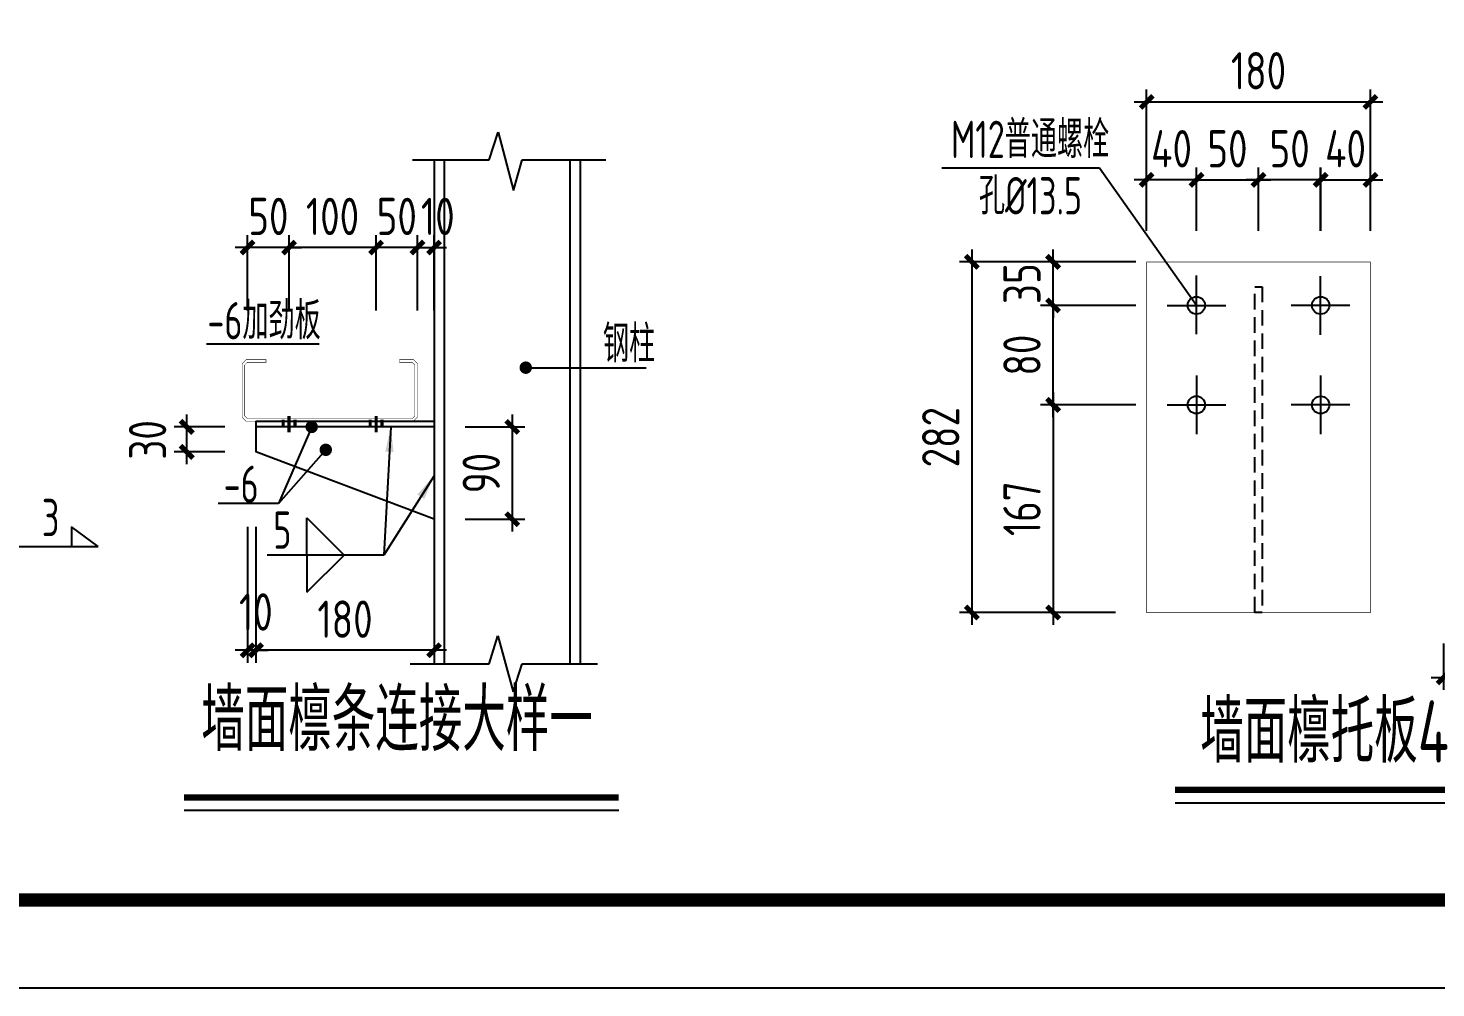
# Model space of a CAD drawing. Extents: x -33967 to 1773478, y -1022458 to -784650.
# Drawn here: x 1467464 to 1490113, y -1022458 to -1007023 of the extents above; entities that cross this region are included whole.
import ezdxf
from ezdxf.enums import TextEntityAlignment as Align

# ---------------------------------------------------------------- set-up
doc = ezdxf.new("R2010")
doc.units = 0
doc.header["$LTSCALE"] = 1000
doc.header["$MEASUREMENT"] = 0
doc.linetypes.add('DASHED', pattern=[0.75, 0.5, -0.25])
doc.linetypes.add('DASHEDX2', pattern=[38.1, 25.4, -12.7])
for name, color, linetype in [('AXIS', 3, 'Continuous'), ('BEAM', 4, 'Continuous'), ('GZ', 50, 'Continuous'), ('LT', 27, 'Continuous'), ('PUB_TEXT', 7, 'Continuous'), ('PUB_TITLE', 4, 'Continuous'), ('PZ', 202, 'Continuous'), ('TEXT', 7, 'Continuous'), ('THIN', 7, 'Continuous'), ('WELD', 7, 'Continuous'), ('图层5', 4, 'DASHEDX2'), ('框线', 252, 'Continuous')]:
    doc.layers.add(name, color=color, linetype=linetype)
doc.styles.get("Standard").update_dxf_attribs({"font": 'gbenor.shx', "bigfont": 'gbcbig.shx'})
doc.styles.add('TSSD_Dimension', font='Tssdeng.shx', dxfattribs={"width": 0.8, "bigfont": 'hztxt.shx'})
doc.styles.add('TSSD_Label', font='tssdeng.shx', dxfattribs={"width": 0.7, "bigfont": 'hztxt.shx'})
doc.dimstyles.new('TSSD_20_200', dxfattribs={"dimtxt": 600, "dimasz": 200, "dimexe": 200, "dimexo": 500, "dimgap": 200, "dimtad": 1, "dimdec": 0, "dimlfac": 0.05, "dimzin": 0, "dimdsep": 46, "dimtxsty": 'TSSD_Dimension', "dimblk": 'ARCHTICK', "dimblk1": 'ARCHTICK', "dimblk2": 'ARCHTICK', "dimcen": 0, "dimdle": 200, "dimclrt": 7, "dimadec": 0, "dimazin": 0, "dimtfac": 1, "dimtdec": 0, "dimtix": 1, "dimtmove": 2, "dimatfit": 3, "dimfxl": 1, "dimtolj": 1, "dimtzin": 0, "dimarcsym": 0})
doc.dimstyles.new('TSSD_LEADER_STYLE_400.0', dxfattribs={"dimtxt": 1200, "dimasz": 400, "dimexe": 400, "dimexo": 1000, "dimgap": 0.09, "dimtad": 0, "dimtih": 1, "dimtoh": 1, "dimdec": 4, "dimzin": 0, "dimdsep": 46, "dimtxsty": 'Standard', "dimcen": 0.09, "dimdle": 400, "dimclrt": 7, "dimadec": 0, "dimazin": 0, "dimtfac": 1, "dimtdec": 4, "dimtofl": 0, "dimtmove": 0, "dimatfit": 3, "dimfxl": 1, "dimtolj": 1, "dimtzin": 0, "dimarcsym": 0})

# ---------------------------------------------------------------- blocks, each defined once
blk = doc.blocks.new('_ArchTick')
at = {"color": 0, "linetype": 'ByBlock', "const_width": 0.4}
blk.add_lwpolyline([(-0.5, -0.5), (0.5, 0.5)], dxfattribs=at)
blk = doc.blocks.new('*D1856')
at = {"layer": 'AXIS', "color": 0, "linetype": 'ByBlock', "lineweight": -2, "transparency": 16777216}
for p, q in [((1471661, -1011563), (1471661, -1010351)), ((1473061, -1011563), (1473061, -1010351)), ((1473261, -1010551), (1471461, -1010551))]:
    blk.add_line(p, q, dxfattribs=at)
at = {"layer": 'Defpoints', "color": 0, "linetype": 'ByBlock', "transparency": 16777216}
for p in [(1471661, -1010551), (1471661, -1012063), (1473061, -1012063)]:
    blk.add_point(p, dxfattribs=at)
at = {"layer": 'AXIS', "color": 0, "linetype": 'ByBlock', "lineweight": -2, "transparency": 16777216, "xscale": 200, "yscale": 200, "zscale": 200, "rotation": 180}
blk.add_blockref('_ArchTick', (1471661, -1010551), dxfattribs=at)
at = {"layer": 'AXIS', "color": 0, "linetype": 'ByBlock', "lineweight": -2, "transparency": 16777216, "xscale": 200, "yscale": 200, "zscale": 200}
blk.add_blockref('_ArchTick', (1473061, -1010551), dxfattribs=at)
at = {"layer": 'AXIS', "color": 7, "linetype": 'ByBlock', "transparency": 16777216, "insert": (1472361, -1010051), "char_height": 600, "attachment_point": 5, "style": 'TSSD_Dimension'}
blk.add_mtext('\\A1;100', dxfattribs=at)
blk = doc.blocks.new('*D1857')
at = {"layer": 'AXIS', "color": 0, "linetype": 'ByBlock', "lineweight": -2, "transparency": 16777216}
for p, q in [((1470995, -1011563), (1470995, -1010351)), ((1471661, -1011563), (1471661, -1010351)), ((1470995, -1010551), (1470795, -1010551)), ((1471661, -1010551), (1470995, -1010551)), ((1471661, -1010551), (1471861, -1010551))]:
    blk.add_line(p, q, dxfattribs=at)
at = {"layer": 'Defpoints', "color": 0, "linetype": 'ByBlock', "transparency": 16777216}
for p in [(1470995, -1010551), (1470995, -1012063), (1471661, -1012063)]:
    blk.add_point(p, dxfattribs=at)
at = {"layer": 'AXIS', "color": 0, "linetype": 'ByBlock', "lineweight": -2, "transparency": 16777216, "xscale": 200, "yscale": 200, "zscale": 200}
blk.add_blockref('_ArchTick', (1470995, -1010551), dxfattribs=at)
at = {"layer": 'AXIS', "color": 0, "linetype": 'ByBlock', "lineweight": -2, "transparency": 16777216, "xscale": 200, "yscale": 200, "zscale": 200, "rotation": 180}
blk.add_blockref('_ArchTick', (1471661, -1010551), dxfattribs=at)
at = {"layer": 'AXIS', "color": 7, "linetype": 'ByBlock', "transparency": 16777216, "insert": (1471328, -1010051), "char_height": 600, "attachment_point": 5, "style": 'TSSD_Dimension'}
blk.add_mtext('\\A1;50', dxfattribs=at)
blk = doc.blocks.new('*D1858')
at = {"layer": 'AXIS', "color": 0, "linetype": 'ByBlock', "lineweight": -2, "transparency": 16777216}
for p, q in [((1470015, -1014038), (1470015, -1013236)), ((1470628, -1013436), (1469815, -1013436)), ((1470628, -1013838), (1469815, -1013838))]:
    blk.add_line(p, q, dxfattribs=at)
at = {"layer": 'Defpoints', "color": 0, "linetype": 'ByBlock', "transparency": 16777216}
for p in [(1470015, -1013436), (1471128, -1013436), (1471128, -1013838)]:
    blk.add_point(p, dxfattribs=at)
at = {"layer": 'AXIS', "color": 0, "linetype": 'ByBlock', "lineweight": -2, "transparency": 16777216, "xscale": 200, "yscale": 200, "zscale": 200}
for p, rotation in [((1470015, -1013436), 90), ((1470015, -1013838), 270)]:
    blk.add_blockref('_ArchTick', p, dxfattribs=dict(at, rotation=rotation))
at = {"layer": 'AXIS', "color": 7, "linetype": 'ByBlock', "transparency": 16777216, "insert": (1469386, -1013645), "char_height": 600, "attachment_point": 5, "rotation": 90, "style": 'TSSD_Dimension'}
blk.add_mtext('\\A1;30', dxfattribs=at)
blk = doc.blocks.new('*D1859')
at = {"layer": 'AXIS', "color": 0, "linetype": 'ByBlock', "lineweight": -2, "transparency": 16777216}
for p, q in [((1473061, -1011563), (1473061, -1010351)), ((1473728, -1011563), (1473728, -1010351)), ((1473061, -1010551), (1472861, -1010551)), ((1473728, -1010551), (1473061, -1010551)), ((1473728, -1010551), (1473928, -1010551))]:
    blk.add_line(p, q, dxfattribs=at)
at = {"layer": 'Defpoints', "color": 0, "linetype": 'ByBlock', "transparency": 16777216}
for p in [(1473061, -1010551), (1473061, -1012063), (1473728, -1012063)]:
    blk.add_point(p, dxfattribs=at)
at = {"layer": 'AXIS', "color": 0, "linetype": 'ByBlock', "lineweight": -2, "transparency": 16777216, "xscale": 200, "yscale": 200, "zscale": 200}
blk.add_blockref('_ArchTick', (1473061, -1010551), dxfattribs=at)
at = {"layer": 'AXIS', "color": 0, "linetype": 'ByBlock', "lineweight": -2, "transparency": 16777216, "xscale": 200, "yscale": 200, "zscale": 200, "rotation": 180}
blk.add_blockref('_ArchTick', (1473728, -1010551), dxfattribs=at)
at = {"layer": 'AXIS', "color": 7, "linetype": 'ByBlock', "transparency": 16777216, "insert": (1473395, -1010051), "char_height": 600, "attachment_point": 5, "style": 'TSSD_Dimension'}
blk.add_mtext('\\A1;50', dxfattribs=at)
blk = doc.blocks.new('*D1860')
at = {"layer": 'AXIS', "color": 0, "linetype": 'ByBlock', "lineweight": -2, "transparency": 16777216}
for p, q in [((1470995, -1015041), (1470995, -1017229)), ((1471128, -1015041), (1471128, -1017229)), ((1470995, -1017029), (1470795, -1017029)), ((1471128, -1017029), (1470995, -1017029)), ((1471128, -1017029), (1471328, -1017029))]:
    blk.add_line(p, q, dxfattribs=at)
at = {"layer": 'Defpoints', "color": 0, "linetype": 'ByBlock', "transparency": 16777216}
for p in [(1470995, -1014541), (1471128, -1014541), (1470995, -1017029)]:
    blk.add_point(p, dxfattribs=at)
at = {"layer": 'AXIS', "color": 0, "linetype": 'ByBlock', "lineweight": -2, "transparency": 16777216, "xscale": 200, "yscale": 200, "zscale": 200}
blk.add_blockref('_ArchTick', (1470995, -1017029), dxfattribs=at)
at = {"layer": 'AXIS', "color": 0, "linetype": 'ByBlock', "lineweight": -2, "transparency": 16777216, "xscale": 200, "yscale": 200, "zscale": 200, "rotation": 180}
blk.add_blockref('_ArchTick', (1471128, -1017029), dxfattribs=at)
at = {"layer": 'AXIS', "color": 7, "linetype": 'ByBlock', "transparency": 16777216, "insert": (1471128, -1016413), "char_height": 600, "attachment_point": 5, "style": 'TSSD_Dimension'}
blk.add_mtext('\\A1;10', dxfattribs=at)
blk = doc.blocks.new('*D1861')
at = {"layer": 'AXIS', "color": 0, "linetype": 'ByBlock', "lineweight": -2, "transparency": 16777216}
for p, q in [((1471128, -1015041), (1471128, -1017229)), ((1473995, -1014955), (1473995, -1017229)), ((1474195, -1017029), (1470928, -1017029))]:
    blk.add_line(p, q, dxfattribs=at)
at = {"layer": 'Defpoints', "color": 0, "linetype": 'ByBlock', "transparency": 16777216}
for p in [(1471128, -1014541), (1473995, -1014455), (1471128, -1017029)]:
    blk.add_point(p, dxfattribs=at)
at = {"layer": 'AXIS', "color": 0, "linetype": 'ByBlock', "lineweight": -2, "transparency": 16777216, "xscale": 200, "yscale": 200, "zscale": 200, "rotation": 180}
blk.add_blockref('_ArchTick', (1471128, -1017029), dxfattribs=at)
at = {"layer": 'AXIS', "color": 0, "linetype": 'ByBlock', "lineweight": -2, "transparency": 16777216, "xscale": 200, "yscale": 200, "zscale": 200}
blk.add_blockref('_ArchTick', (1473995, -1017029), dxfattribs=at)
at = {"layer": 'AXIS', "color": 7, "linetype": 'ByBlock', "transparency": 16777216, "insert": (1472562, -1016529), "char_height": 600, "attachment_point": 5, "style": 'TSSD_Dimension'}
blk.add_mtext('\\A1;180', dxfattribs=at)
blk = doc.blocks.new('_WELD004')
at = {"color": 0, "linetype": 'ByBlock'}
for p, q in [((0, 1), (1, 0)), ((0, 0), (0, 1))]:
    blk.add_line(p, q, dxfattribs=at)
blk = doc.blocks.new('*D1862')
at = {"layer": 'AXIS', "color": 0, "linetype": 'ByBlock', "lineweight": -2, "transparency": 16777216}
for p, q in [((1475254, -1013236), (1475254, -1015121)), ((1474495, -1013436), (1475454, -1013436)), ((1474495, -1014921), (1475454, -1014921))]:
    blk.add_line(p, q, dxfattribs=at)
at = {"layer": 'Defpoints', "color": 0, "linetype": 'ByBlock', "transparency": 16777216}
for p in [(1473995, -1013436), (1473995, -1014921), (1475254, -1014921)]:
    blk.add_point(p, dxfattribs=at)
at = {"layer": 'AXIS', "color": 0, "linetype": 'ByBlock', "lineweight": -2, "transparency": 16777216, "xscale": 200, "yscale": 200, "zscale": 200}
for p, rotation in [((1475254, -1013436), 90), ((1475254, -1014921), 270)]:
    blk.add_blockref('_ArchTick', p, dxfattribs=dict(at, rotation=rotation))
at = {"layer": 'AXIS', "color": 7, "linetype": 'ByBlock', "transparency": 16777216, "insert": (1474754, -1014179), "char_height": 600, "attachment_point": 5, "rotation": 90, "style": 'TSSD_Dimension'}
blk.add_mtext('\\A1;90', dxfattribs=at)
blk = doc.blocks.new('*D1863')
at = {"layer": 'AXIS', "color": 0, "linetype": 'ByBlock', "lineweight": -2, "transparency": 16777216}
for p, q in [((1473728, -1011563), (1473728, -1010351)), ((1473995, -1011563), (1473995, -1010351)), ((1473728, -1010551), (1473528, -1010551)), ((1473728, -1010551), (1473995, -1010551)), ((1473995, -1010551), (1474195, -1010551))]:
    blk.add_line(p, q, dxfattribs=at)
at = {"layer": 'Defpoints', "color": 0, "linetype": 'ByBlock', "transparency": 16777216}
for p in [(1473995, -1010551), (1473728, -1012063), (1473995, -1012063)]:
    blk.add_point(p, dxfattribs=at)
at = {"layer": 'AXIS', "color": 0, "linetype": 'ByBlock', "lineweight": -2, "transparency": 16777216, "xscale": 200, "yscale": 200, "zscale": 200}
blk.add_blockref('_ArchTick', (1473728, -1010551), dxfattribs=at)
at = {"layer": 'AXIS', "color": 0, "linetype": 'ByBlock', "lineweight": -2, "transparency": 16777216, "xscale": 200, "yscale": 200, "zscale": 200, "rotation": 180}
blk.add_blockref('_ArchTick', (1473995, -1010551), dxfattribs=at)
at = {"layer": 'AXIS', "color": 7, "linetype": 'ByBlock', "transparency": 16777216, "insert": (1474055, -1010051), "char_height": 600, "attachment_point": 5, "style": 'TSSD_Dimension'}
blk.add_mtext('\\A1;10', dxfattribs=at)
blk = doc.blocks.new('*D1913')
at = {"layer": 'AXIS', "color": 0, "linetype": 'ByBlock', "lineweight": -2, "transparency": 16777216}
for p, q in [((1483954, -1012882), (1483954, -1016622)), ((1485288, -1013082), (1483754, -1013082)), ((1484960, -1016422), (1483754, -1016422))]:
    blk.add_line(p, q, dxfattribs=at)
at = {"layer": 'Defpoints', "color": 0, "linetype": 'ByBlock', "transparency": 16777216}
for p in [(1485788, -1013082), (1483954, -1016422), (1485460, -1016422)]:
    blk.add_point(p, dxfattribs=at)
at = {"layer": 'AXIS', "color": 0, "linetype": 'ByBlock', "lineweight": -2, "transparency": 16777216, "xscale": 200, "yscale": 200, "zscale": 200}
for p, rotation in [((1483954, -1013082), 90), ((1483954, -1016422), 270)]:
    blk.add_blockref('_ArchTick', p, dxfattribs=dict(at, rotation=rotation))
at = {"layer": 'AXIS', "color": 7, "linetype": 'ByBlock', "transparency": 16777216, "insert": (1483454, -1014752), "char_height": 600, "attachment_point": 5, "rotation": 90, "style": 'TSSD_Dimension'}
blk.add_mtext('\\A1;167', dxfattribs=at)
blk = doc.blocks.new('*D1914')
at = {"layer": 'AXIS', "color": 0, "linetype": 'ByBlock', "lineweight": -2, "transparency": 16777216}
for p, q in [((1485288, -1011482), (1483754, -1011482)), ((1483954, -1013282), (1483954, -1011282)), ((1485288, -1013082), (1483754, -1013082))]:
    blk.add_line(p, q, dxfattribs=at)
at = {"layer": 'Defpoints', "color": 0, "linetype": 'ByBlock', "transparency": 16777216}
for p in [(1483954, -1011482), (1485788, -1011482), (1485788, -1013082)]:
    blk.add_point(p, dxfattribs=at)
at = {"layer": 'AXIS', "color": 0, "linetype": 'ByBlock', "lineweight": -2, "transparency": 16777216, "xscale": 200, "yscale": 200, "zscale": 200}
for p, rotation in [((1483954, -1011482), 90), ((1483954, -1013082), 270)]:
    blk.add_blockref('_ArchTick', p, dxfattribs=dict(at, rotation=rotation))
at = {"layer": 'AXIS', "color": 7, "linetype": 'ByBlock', "transparency": 16777216, "insert": (1483454, -1012282), "char_height": 600, "attachment_point": 5, "rotation": 90, "style": 'TSSD_Dimension'}
blk.add_mtext('\\A1;80', dxfattribs=at)
blk = doc.blocks.new('*D1868')
at = {"layer": 'AXIS', "color": 0, "linetype": 'ByBlock', "lineweight": -2, "transparency": 16777216}
for p, q in [((1487260, -1010282), (1487260, -1009262)), ((1488259, -1010282), (1488259, -1009262)), ((1487260, -1009462), (1487060, -1009462)), ((1488259, -1009462), (1487260, -1009462)), ((1488259, -1009462), (1488459, -1009462))]:
    blk.add_line(p, q, dxfattribs=at)
at = {"layer": 'Defpoints', "color": 0, "linetype": 'ByBlock', "transparency": 16777216}
for p in [(1487260, -1009462), (1487260, -1010782), (1488259, -1010782)]:
    blk.add_point(p, dxfattribs=at)
at = {"layer": 'AXIS', "color": 0, "linetype": 'ByBlock', "lineweight": -2, "transparency": 16777216, "xscale": 200, "yscale": 200, "zscale": 200}
blk.add_blockref('_ArchTick', (1487260, -1009462), dxfattribs=at)
at = {"layer": 'AXIS', "color": 0, "linetype": 'ByBlock', "lineweight": -2, "transparency": 16777216, "xscale": 200, "yscale": 200, "zscale": 200, "rotation": 180}
blk.add_blockref('_ArchTick', (1488259, -1009462), dxfattribs=at)
at = {"layer": 'AXIS', "color": 7, "linetype": 'ByBlock', "transparency": 16777216, "insert": (1487760, -1008962), "char_height": 600, "attachment_point": 5, "style": 'TSSD_Dimension'}
blk.add_mtext('\\A1;50', dxfattribs=at)
blk = doc.blocks.new('*D1869')
at = {"layer": 'AXIS', "color": 0, "linetype": 'ByBlock', "lineweight": -2, "transparency": 16777216}
for p, q in [((1486260, -1010282), (1486260, -1009262)), ((1487260, -1010282), (1487260, -1009262)), ((1486260, -1009462), (1486060, -1009462)), ((1486260, -1009462), (1487260, -1009462)), ((1487260, -1009462), (1487460, -1009462))]:
    blk.add_line(p, q, dxfattribs=at)
at = {"layer": 'Defpoints', "color": 0, "linetype": 'ByBlock', "transparency": 16777216}
for p in [(1487260, -1009462), (1486260, -1010782), (1487260, -1010782)]:
    blk.add_point(p, dxfattribs=at)
at = {"layer": 'AXIS', "color": 0, "linetype": 'ByBlock', "lineweight": -2, "transparency": 16777216, "xscale": 200, "yscale": 200, "zscale": 200}
blk.add_blockref('_ArchTick', (1486260, -1009462), dxfattribs=at)
at = {"layer": 'AXIS', "color": 0, "linetype": 'ByBlock', "lineweight": -2, "transparency": 16777216, "xscale": 200, "yscale": 200, "zscale": 200, "rotation": 180}
blk.add_blockref('_ArchTick', (1487260, -1009462), dxfattribs=at)
at = {"layer": 'AXIS', "color": 7, "linetype": 'ByBlock', "transparency": 16777216, "insert": (1486760, -1008962), "char_height": 600, "attachment_point": 5, "style": 'TSSD_Dimension'}
blk.add_mtext('\\A1;50', dxfattribs=at)
blk = doc.blocks.new('*D1870')
at = {"layer": 'AXIS', "color": 0, "linetype": 'ByBlock', "lineweight": -2, "transparency": 16777216}
for p, q in [((1485460, -1010282), (1485460, -1009262)), ((1486260, -1010282), (1486260, -1009262)), ((1485460, -1009462), (1485260, -1009462)), ((1486260, -1009462), (1485460, -1009462)), ((1486260, -1009462), (1486460, -1009462))]:
    blk.add_line(p, q, dxfattribs=at)
at = {"layer": 'Defpoints', "color": 0, "linetype": 'ByBlock', "transparency": 16777216}
for p in [(1485460, -1009462), (1485460, -1010782), (1486260, -1010782)]:
    blk.add_point(p, dxfattribs=at)
at = {"layer": 'AXIS', "color": 0, "linetype": 'ByBlock', "lineweight": -2, "transparency": 16777216, "xscale": 200, "yscale": 200, "zscale": 200}
blk.add_blockref('_ArchTick', (1485460, -1009462), dxfattribs=at)
at = {"layer": 'AXIS', "color": 0, "linetype": 'ByBlock', "lineweight": -2, "transparency": 16777216, "xscale": 200, "yscale": 200, "zscale": 200, "rotation": 180}
blk.add_blockref('_ArchTick', (1486260, -1009462), dxfattribs=at)
at = {"layer": 'AXIS', "color": 7, "linetype": 'ByBlock', "transparency": 16777216, "insert": (1485860, -1008962), "char_height": 600, "attachment_point": 5, "style": 'TSSD_Dimension'}
blk.add_mtext('\\A1;40', dxfattribs=at)
blk = doc.blocks.new('*D1871')
at = {"layer": 'AXIS', "color": 0, "linetype": 'ByBlock', "lineweight": -2, "transparency": 16777216}
for p, q in [((1488260, -1010282), (1488260, -1009262)), ((1489060, -1010282), (1489060, -1009262)), ((1488260, -1009462), (1488060, -1009462)), ((1488260, -1009462), (1489060, -1009462)), ((1489060, -1009462), (1489260, -1009462))]:
    blk.add_line(p, q, dxfattribs=at)
at = {"layer": 'Defpoints', "color": 0, "linetype": 'ByBlock', "transparency": 16777216}
for p in [(1489060, -1009462), (1488260, -1010782), (1489060, -1010782)]:
    blk.add_point(p, dxfattribs=at)
at = {"layer": 'AXIS', "color": 0, "linetype": 'ByBlock', "lineweight": -2, "transparency": 16777216, "xscale": 200, "yscale": 200, "zscale": 200}
blk.add_blockref('_ArchTick', (1488260, -1009462), dxfattribs=at)
at = {"layer": 'AXIS', "color": 0, "linetype": 'ByBlock', "lineweight": -2, "transparency": 16777216, "xscale": 200, "yscale": 200, "zscale": 200, "rotation": 180}
blk.add_blockref('_ArchTick', (1489060, -1009462), dxfattribs=at)
at = {"layer": 'AXIS', "color": 7, "linetype": 'ByBlock', "transparency": 16777216, "insert": (1488660, -1008962), "char_height": 600, "attachment_point": 5, "style": 'TSSD_Dimension'}
blk.add_mtext('\\A1;40', dxfattribs=at)
blk = doc.blocks.new('*D1872')
at = {"layer": 'AXIS', "color": 0, "linetype": 'ByBlock', "lineweight": -2, "transparency": 16777216}
for p, q in [((1485460, -1010282), (1485460, -1008008)), ((1489060, -1010282), (1489060, -1008008)), ((1485260, -1008208), (1489260, -1008208))]:
    blk.add_line(p, q, dxfattribs=at)
at = {"layer": 'Defpoints', "color": 0, "linetype": 'ByBlock', "transparency": 16777216}
for p in [(1489060, -1008208), (1485460, -1010782), (1489060, -1010782)]:
    blk.add_point(p, dxfattribs=at)
at = {"layer": 'AXIS', "color": 0, "linetype": 'ByBlock', "lineweight": -2, "transparency": 16777216, "xscale": 200, "yscale": 200, "zscale": 200, "rotation": 180}
blk.add_blockref('_ArchTick', (1485460, -1008208), dxfattribs=at)
at = {"layer": 'AXIS', "color": 0, "linetype": 'ByBlock', "lineweight": -2, "transparency": 16777216, "xscale": 200, "yscale": 200, "zscale": 200}
blk.add_blockref('_ArchTick', (1489060, -1008208), dxfattribs=at)
at = {"layer": 'AXIS', "color": 7, "linetype": 'ByBlock', "transparency": 16777216, "insert": (1487260, -1007708), "char_height": 600, "attachment_point": 5, "style": 'TSSD_Dimension'}
blk.add_mtext('\\A1;180', dxfattribs=at)
blk = doc.blocks.new('*D1873')
at = {"layer": 'AXIS', "color": 0, "linetype": 'ByBlock', "lineweight": -2, "transparency": 16777216}
for p, q in [((1482647, -1010582), (1482647, -1016622)), ((1484960, -1010782), (1482447, -1010782)), ((1484960, -1016422), (1482447, -1016422))]:
    blk.add_line(p, q, dxfattribs=at)
at = {"layer": 'Defpoints', "color": 0, "linetype": 'ByBlock', "transparency": 16777216}
for p in [(1485460, -1010782), (1482647, -1016422), (1485460, -1016422)]:
    blk.add_point(p, dxfattribs=at)
at = {"layer": 'AXIS', "color": 0, "linetype": 'ByBlock', "lineweight": -2, "transparency": 16777216, "xscale": 200, "yscale": 200, "zscale": 200}
for p, rotation in [((1482647, -1010782), 90), ((1482647, -1016422), 270)]:
    blk.add_blockref('_ArchTick', p, dxfattribs=dict(at, rotation=rotation))
at = {"layer": 'AXIS', "color": 7, "linetype": 'ByBlock', "transparency": 16777216, "insert": (1482147, -1013602), "char_height": 600, "attachment_point": 5, "rotation": 90, "style": 'TSSD_Dimension'}
blk.add_mtext('\\A1;282', dxfattribs=at)
blk = doc.blocks.new('*D1915')
at = {"layer": 'AXIS', "color": 0, "linetype": 'ByBlock', "lineweight": -2, "transparency": 16777216}
for p, q in [((1483954, -1010782), (1483954, -1010582)), ((1485288, -1010782), (1483754, -1010782)), ((1483954, -1011482), (1483954, -1010782)), ((1485288, -1011482), (1483754, -1011482)), ((1483954, -1011482), (1483954, -1011682))]:
    blk.add_line(p, q, dxfattribs=at)
at = {"layer": 'Defpoints', "color": 0, "linetype": 'ByBlock', "transparency": 16777216}
for p in [(1483954, -1010782), (1485788, -1010782), (1485788, -1011482)]:
    blk.add_point(p, dxfattribs=at)
at = {"layer": 'AXIS', "color": 0, "linetype": 'ByBlock', "lineweight": -2, "transparency": 16777216, "xscale": 200, "yscale": 200, "zscale": 200}
for p, rotation in [((1483954, -1010782), 270), ((1483954, -1011482), 90)]:
    blk.add_blockref('_ArchTick', p, dxfattribs=dict(at, rotation=rotation))
at = {"layer": 'AXIS', "color": 7, "linetype": 'ByBlock', "transparency": 16777216, "insert": (1483454, -1011132), "char_height": 600, "attachment_point": 5, "rotation": 90, "style": 'TSSD_Dimension'}
blk.add_mtext('\\A1;35', dxfattribs=at)
blk = doc.blocks.new('*D1881')
at = {"layer": 'AXIS', "color": 0, "linetype": 'ByBlock', "lineweight": -2, "transparency": 16777216}
for p, q in [((1490238, -1016922), (1490238, -1017667)), ((1492838, -1016922), (1492838, -1017667)), ((1490038, -1017467), (1493038, -1017467))]:
    blk.add_line(p, q, dxfattribs=at)
at = {"layer": 'Defpoints', "color": 0, "linetype": 'ByBlock', "transparency": 16777216}
for p in [(1490238, -1016422), (1492838, -1016422), (1492838, -1017467)]:
    blk.add_point(p, dxfattribs=at)
at = {"layer": 'AXIS', "color": 0, "linetype": 'ByBlock', "lineweight": -2, "transparency": 16777216, "xscale": 200, "yscale": 200, "zscale": 200, "rotation": 180}
blk.add_blockref('_ArchTick', (1490238, -1017467), dxfattribs=at)
at = {"layer": 'AXIS', "color": 0, "linetype": 'ByBlock', "lineweight": -2, "transparency": 16777216, "xscale": 200, "yscale": 200, "zscale": 200}
blk.add_blockref('_ArchTick', (1492838, -1017467), dxfattribs=at)
at = {"layer": 'AXIS', "color": 7, "linetype": 'ByBlock', "transparency": 16777216, "insert": (1491538, -1016967), "char_height": 600, "attachment_point": 5, "style": 'TSSD_Dimension'}
blk.add_mtext('\\A1;130', dxfattribs=at)

msp = doc.modelspace()

# ---------------------------------------------------------------- linework, layer by layer
at = {"color": 3, "linetype": 'ByBlock'}
msp.add_line((1468161.5, -1015045.1), (1468161.5, -1015362.2), dxfattribs=at)
at = {"color": 3, "const_width": 100}
msp.add_lwpolyline([(1469972, -1019398.5), (1476967.2, -1019398.5)], dxfattribs=at)
at = {"color": 3, "const_width": 100, "elevation": 0}
msp.add_lwpolyline([(1485918, -1019274.9), (1490710.8, -1019274.9)], dxfattribs=at)
at = {"color": 3}
msp.add_lwpolyline([(1469972, -1019598.5), (1476967.2, -1019598.5)], dxfattribs=at)
at = {"color": 3, "elevation": 0}
msp.add_lwpolyline([(1485918, -1019485.1), (1490710.8, -1019485.1)], dxfattribs=at)
at = {"layer": 'AXIS', "linetype": 'ByBlock'}
for p, q in [((1484703.2, -1009275.5), (1482164.3, -1009275.5)), ((1486260.5, -1011481.6), (1484703.2, -1009275.5)), ((1472143.8, -1012105.2), (1470330.8, -1012105.2)), ((1475470, -1012483.5), (1477408.3, -1012483.5)), ((1472025.8, -1013436.1), (1471493, -1014668.6)), ((1472252.3, -1013804.6), (1471493, -1014668.6)), ((1471493, -1014668.6), (1470523.3, -1014668.6)), ((1468591.4, -1015362.2), (1468161.5, -1015045.1)), ((1467038.6, -1015362.2), (1468591.4, -1015362.2)), ((1473186.1, -1015496.6), (1471307.3, -1015496.6))]:
    msp.add_line(p, q, dxfattribs=at)
at = {"layer": 'AXIS', "linetype": 'ByBlock', "const_width": 100, "elevation": 0}
for points in [[(1475420, -1012483.5, 1), (1475520, -1012483.5, 1)], [(1471975.8, -1013436.1, 1), (1472075.8, -1013436.1, 1)], [(1472202.3, -1013804.6, 1), (1472302.3, -1013804.6, 1)]]:
    msp.add_lwpolyline(points, format="xyb", close=True, dxfattribs=at)
at = {"layer": 'BEAM', "linetype": 'ByBlock'}
msp.add_line((1473831.5, -1009143.1), (1473994.8, -1009143.1), dxfattribs=at)
at = {"layer": 'GZ'}
for p, q in [((1474883, -1009143.1), (1475026, -1008694)), ((1475026, -1008694), (1475271, -1009632.4)), ((1473648.7, -1009143.1), (1474883, -1009143.1)), ((1473994.8, -1009143.1), (1473994.8, -1017246.5)), ((1474158.1, -1009143.1), (1474158.1, -1017246.5)), ((1475271, -1009632.4), (1475413.9, -1009143.1)), ((1475413.9, -1009143.1), (1476758.1, -1009143.1)), ((1476180.6, -1009143.1), (1476180.6, -1017246.5)), ((1476343.9, -1009143.1), (1476343.9, -1017246.5)), ((1474879.6, -1017246.5), (1475022.5, -1016797.4)), ((1475022.5, -1016797.4), (1475267.5, -1017695.7)), ((1473608.6, -1017246.5), (1474879.6, -1017246.5)), ((1475267.5, -1017695.7), (1475410.4, -1017246.5)), ((1475410.4, -1017246.5), (1476625.3, -1017246.5))]:
    msp.add_line(p, q, dxfattribs=at)
at = {"layer": 'LT', "linetype": 'ByBlock', "const_width": 7.06, "elevation": 0}
msp.add_lwpolyline([(1473437.8, -1012397.2), (1473437.8, -1012354.9), (1473664.6, -1012354.9), (1473728.1, -1012418.4), (1473728.1, -1013279.2), (1473664.6, -1013342.7), (1470969.3, -1013342.7), (1470905.8, -1013279.2), (1470905.8, -1012418.4), (1470969.3, -1012354.9), (1471291.3, -1012354.9), (1471291.3, -1012397.2), (1470990.4, -1012397.2), (1470948.1, -1012439.6), (1470948.1, -1013258.1), (1470990.4, -1013300.4), (1473643.5, -1013300.4), (1473685.8, -1013258.1), (1473685.8, -1012439.6), (1473643.5, -1012397.2), (1473437.8, -1012397.2)], close=True, dxfattribs=at)
at = {"layer": 'PUB_TITLE'}
msp.add_lwpolyline([(1394494.4, -1022458.4), (1513294.4, -1022458.4), (1513294.4, -938458.4), (1394494.4, -938458.4)], close=True, dxfattribs=at)
at = {"layer": 'PUB_TITLE', "const_width": 212.1}
msp.add_lwpolyline([(1397314.7, -1021044.2), (1397314.7, -939872.6), (1511294.4, -939872.6), (1511294.4, -1021044.2)], close=True, dxfattribs=at)
at = {"layer": 'PZ', "linetype": 'DASHED', "ltscale": 0.5}
for p, q in [((1487200.1, -1016421.9), (1487200.1, -1011181.7)), ((1487200.1, -1011181.7), (1487320.1, -1011181.7)), ((1487320.1, -1011181.7), (1487320.1, -1016421.9)), ((1487320.1, -1016421.9), (1487200.1, -1016421.9))]:
    msp.add_line(p, q, dxfattribs=at)
at = {"layer": 'PZ', "const_width": 11.2, "elevation": 0}
msp.add_lwpolyline([(1485460.1, -1010781.7), (1489060.1, -1010781.7), (1489060.1, -1016421.9), (1485460.1, -1016421.9)], close=True, dxfattribs=at)
at = {"layer": 'PZ'}
for centre in [(1486260.5, -1011481.6), (1488259, -1011481.7), (1486260.5, -1013081.6), (1488259, -1013081.7)]:
    msp.add_circle(centre, 140, dxfattribs=at)
at = {"layer": 'WELD'}
for p, q in [((1471128.1, -1013342.7), (1471128.1, -1013836.1)), ((1471128.1, -1013342.7), (1473994.8, -1013342.7)), ((1473994.8, -1013436.1), (1471128.1, -1013436.1)), ((1473994.8, -1014921), (1471128.1, -1013838.2))]:
    msp.add_line(p, q, dxfattribs=at)
at = {"layer": '图层5', "ltscale": 0.05, "const_width": 50, "elevation": 0}
for points in [[(1471566.1, -1013436.1), (1471566.1, -1013318.7)], [(1471661.5, -1013261.2), (1471661.5, -1013522.3)], [(1471756.9, -1013436.1), (1471756.9, -1013318.7)], [(1472966.1, -1013436.1), (1472966.1, -1013318.7)], [(1473061.5, -1013261.2), (1473061.5, -1013522.3)], [(1473156.9, -1013436.1), (1473156.9, -1013318.7)]]:
    msp.add_lwpolyline(points, dxfattribs=at)
at = {"layer": '框线'}
for p, q in [((1486260.5, -1011945.1), (1486260.5, -1011000.9)), ((1488259, -1011953.8), (1488259, -1011009.5)), ((1485788.3, -1011481.6), (1486732.6, -1011481.6)), ((1488731.1, -1011481.7), (1487786.9, -1011481.7)), ((1486260.5, -1012609.5), (1486260.5, -1013553.7)), ((1488259, -1012609.5), (1488259, -1013553.8)), ((1485788.3, -1013081.6), (1486732.6, -1013081.6)), ((1488731.1, -1013081.7), (1487786.9, -1013081.7))]:
    msp.add_line(p, q, dxfattribs=at)

# ---------------------------------------------------------------- block references
at = {"layer": 'AXIS', "linetype": 'ByBlock', "xscale": 600, "yscale": 600, "zscale": 600}
msp.add_blockref('_WELD004', (1471949.1, -1015496.6), dxfattribs=at)
at = {"layer": 'AXIS', "linetype": 'ByBlock', "xscale": -600, "yscale": 600, "zscale": 600.0000000000002, "rotation": 180}
msp.add_blockref('_WELD004', (1471949.1, -1015496.6), dxfattribs=at)

# ---------------------------------------------------------------- texts
at = {"layer": 'PUB_TEXT', "style": 'TSSD_Dimension', "width": 0.7}
for s, p in [('M12普通螺栓', (1482312.3, -1009111.5)), ('孔%%c13.5', (1482761.3, -1010018.4))]:
    msp.add_text(s, height=600, dxfattribs=at).set_placement(p)
at = {"layer": 'TEXT', "style": 'TSSD_Label', "width": 0.7}
msp.add_text('墙面檩条连接大样一', height=1000, dxfattribs=at).set_placement((1470249.2, -1018949.8), align=Align.BOTTOM_LEFT)
msp.add_text('墙面檩托板4', height=1000, dxfattribs=at).set_placement((1486321.5, -1018836.3))
at = {"layer": 'THIN', "style": 'TSSD_Dimension', "width": 0.7}
for s, p in [('-6加劲板', (1470348.4, -1012027.6)), ('钢柱', (1476712.2, -1012398.5)), ('-6', (1470609.2, -1014658.3)), ('3', (1467684.5, -1015193.9)), ('5', (1471407.3, -1015396.6))]:
    msp.add_text(s, height=600, dxfattribs=at).set_placement(p)

# ---------------------------------------------------------------- dimensions: what is measured, and where the dimension line sits
at = {"layer": 'AXIS', "linetype": 'ByBlock'}
for base, p1, p2, picture, middle in [((1489060.1, -1008208.4), (1485460.1, -1010781.7), (1489060.1, -1010781.7), '*D1872', (1487260.1, -1007708.4)), ((1489060.1, -1009461.5), (1488259.7, -1010781.7), (1489060.1, -1010781.7), '*D1871', (1488659.9, -1008961.5)), ((1492838.4, -1017467.3), (1490238.4, -1016421.9), (1492838.4, -1016421.9), '*D1881', (1491538.4, -1016967.3))]:
    dim = msp.add_linear_dim(base=base, p1=p1, p2=p2, dimstyle='TSSD_20_200', dxfattribs=at)
    dim.commit()
    dim.dimension.update_dxf_attribs({"geometry": picture, "text_midpoint": middle})
for base, p1, p2, angle, picture, middle in [((1485460.1, -1009461.5), (1486260.5, -1010781.7), (1485460.1, -1010781.7), 180, '*D1870', (1485860.3, -1008961.5)), ((1487260.1, -1009461.5), (1486260.5, -1010781.7), (1487260.1, -1010781.7), 180, '*D1869', (1486760.3, -1008961.5)), ((1487260.1, -1009461.5), (1488259, -1010781.7), (1487260.1, -1010781.7), 180, '*D1868', (1487759.6, -1008961.5)), ((1482647.2, -1016421.9), (1485460.1, -1010781.7), (1485460.1, -1016421.9), 90, '*D1873', (1482147.2, -1013601.8)), ((1483954.4, -1010781.7), (1485788.3, -1011481.6), (1485788.3, -1010781.7), 90, '*D1915', (1483454.4, -1011131.6)), ((1483954.4, -1011481.6), (1485788.3, -1013081.6), (1485788.3, -1011481.6), 270, '*D1914', (1483454.4, -1012281.6)), ((1483954.4, -1016421.9), (1485788.3, -1013081.6), (1485460.1, -1016421.9), 270, '*D1913', (1483454.4, -1014751.8))]:
    dim = msp.add_linear_dim(base=base, p1=p1, p2=p2, angle=angle, dimstyle='TSSD_20_200', dxfattribs=at)
    dim.commit()
    dim.dimension.update_dxf_attribs({"geometry": picture, "text_midpoint": middle})
for base, p1, p2, text, picture, middle in [((1470994.8, -1010550.8), (1471661.5, -1012062.7), (1470994.8, -1012062.7), '50', '*D1857', (1471328.1, -1010050.8)), ((1471661.5, -1010550.8), (1473061.5, -1012062.7), (1471661.5, -1012062.7), '100', '*D1856', (1472361.5, -1010050.8)), ((1473061.5, -1010550.8), (1473728.1, -1012062.7), (1473061.5, -1012062.7), '50', '*D1859', (1473394.8, -1010050.8)), ((1471128.3, -1017029.1), (1473994.8, -1014455.1), (1471128.3, -1014541.3), '180', '*D1861', (1472561.6, -1016529.1))]:
    dim = msp.add_linear_dim(base=base, p1=p1, p2=p2, text=text, dimstyle='TSSD_20_200', dxfattribs=at)
    dim.commit()
    dim.dimension.update_dxf_attribs({"geometry": picture, "text_midpoint": middle})
dim = msp.add_linear_dim(base=(1473994.8, -1010550.8), p1=(1473728.1, -1012062.7), p2=(1473994.8, -1012062.7), text='10', dimstyle='TSSD_20_200', dxfattribs=at)
dim.commit()
dim.dimension.update_dxf_attribs({"geometry": '*D1863', "text_midpoint": (1474054.7, -1010050.8), "dimtype": 128})
for base, p1, p2, angle, text, picture, middle in [((1470014.6, -1013436.1), (1471128.1, -1013838.2), (1471128.1, -1013436.1), 90, '30', '*D1858', (1469386.1, -1013644.8)), ((1470995, -1017029.1), (1471128.3, -1014541.3), (1470995, -1014541.3), 180, '10', '*D1860', (1471128.3, -1016412.9))]:
    dim = msp.add_linear_dim(base=base, p1=p1, p2=p2, angle=angle, text=text, dimstyle='TSSD_20_200', dxfattribs=at)
    dim.commit()
    dim.dimension.update_dxf_attribs({"geometry": picture, "text_midpoint": middle, "dimtype": 129})
dim = msp.add_linear_dim(base=(1475253.8, -1014921), p1=(1473994.8, -1013436.1), p2=(1473994.8, -1014921), angle=90, text='90', dimstyle='TSSD_20_200', dxfattribs=at)
dim.commit()
dim.dimension.update_dxf_attribs({"geometry": '*D1862', "text_midpoint": (1474753.8, -1014178.5)})

# ---------------------------------------------------------------- leaders
for points in [[(1473298.5, -1013436.1), (1473186.1, -1015496.6)], [(1473994.8, -1014221.2), (1473186.1, -1015496.6)]]:
    msp.add_leader(points, dimstyle='TSSD_LEADER_STYLE_400.0', dxfattribs=at)

doc.saveas('drawing.dxf')
